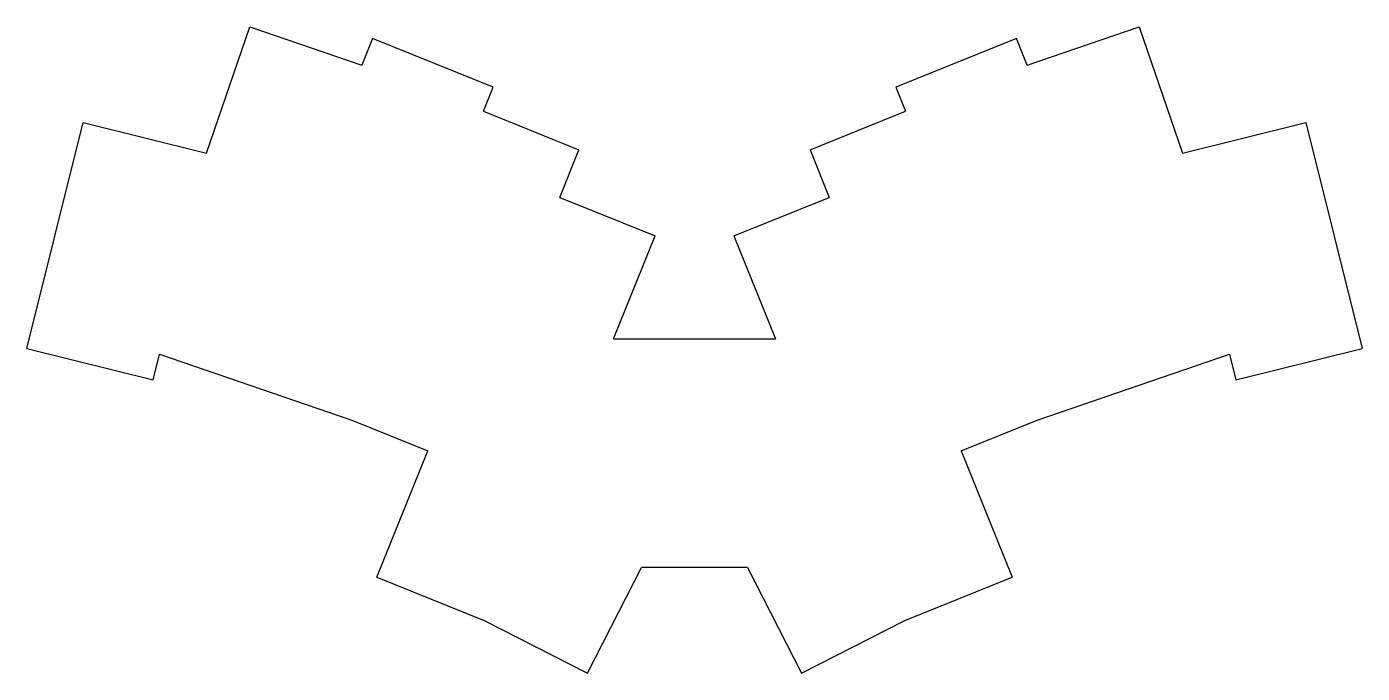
# Model space of a CAD drawing. Header units: millimetres. Extents: x 106 to 327, y -203 to -96.
import ezdxf

# ---------------------------------------------------------------- set-up
doc = ezdxf.new("R2010")
doc.units = ezdxf.units.MM

msp = doc.modelspace()

# ---------------------------------------------------------------- linework, layer by layer
for p, q in [((136.05, -116.63), (143.25, -95.74)), ((143.25, -95.74), (161.71, -102.1)), ((271.63, -102.1), (290.09, -95.74)), ((290.09, -95.74), (297.28, -116.63)), ((163.49, -97.7), (161.71, -102.1)), ((183.42, -105.75), (163.49, -97.7)), ((269.85, -97.7), (249.92, -105.75)), ((271.63, -102.1), (269.85, -97.7)), ((181.83, -109.69), (183.42, -105.75)), ((249.92, -105.75), (251.51, -109.69)), ((181.83, -109.69), (197.59, -116.06)), ((235.75, -116.06), (251.51, -109.69)), ((106.39, -148.91), (115.7, -111.55)), ((115.7, -111.55), (136.05, -116.63)), ((297.28, -116.63), (317.64, -111.55)), ((317.64, -111.55), (326.95, -148.91)), ((194.41, -123.94), (197.59, -116.06)), ((235.75, -116.06), (238.93, -123.94)), ((194.41, -123.94), (210.17, -130.31)), ((223.17, -130.31), (238.93, -123.94)), ((203.31, -147.29), (210.17, -130.31)), ((223.17, -130.31), (230.03, -147.29)), ((203.31, -147.29), (230.03, -147.29)), ((106.39, -148.91), (127.25, -154.11)), ((127.25, -154.11), (128.31, -149.83)), ((128.31, -149.83), (160.1, -160.77)), ((273.24, -160.77), (305.02, -149.83)), ((305.02, -149.83), (306.09, -154.11)), ((306.09, -154.11), (326.95, -148.91)), ((160.1, -160.77), (172.63, -165.83)), ((260.71, -165.83), (273.24, -160.77)), ((164.2, -186.7), (172.63, -165.83)), ((260.71, -165.83), (269.14, -186.7)), ((199.02, -202.57), (207.93, -185.08)), ((225.41, -185.08), (207.93, -185.08)), ((225.41, -185.08), (234.32, -202.57)), ((164.2, -186.7), (181.96, -193.87)), ((251.38, -193.87), (269.14, -186.7)), ((181.96, -193.87), (199.02, -202.57)), ((234.32, -202.57), (251.38, -193.87))]:
    msp.add_line(p, q)

doc.saveas('drawing.dxf')
